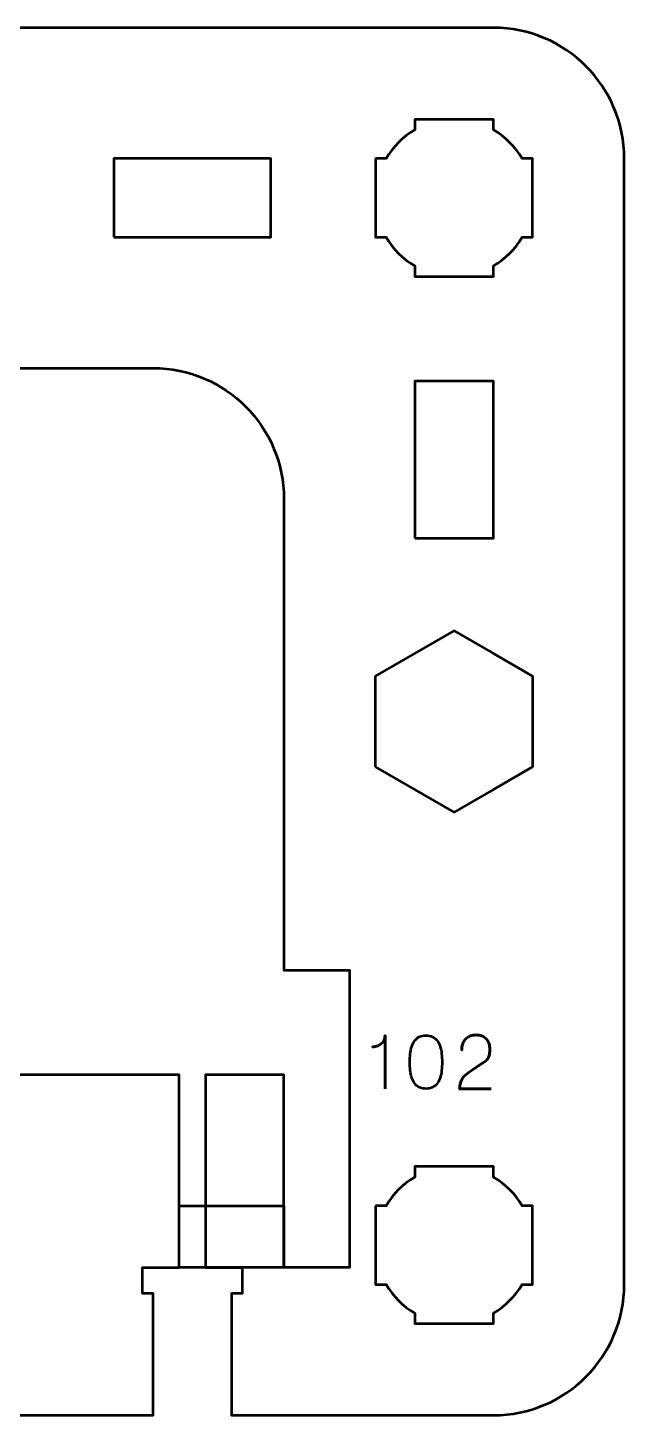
# Model space of a CAD drawing. Header units: centimetres. Extents: x -13.15 to -7.85, y -17.5 to -12.2.
# Drawn here: x -10.13 to -7.85, y -17.5 to -12.2 of the extents above; entities that cross this region are included whole.
import ezdxf

# ---------------------------------------------------------------- set-up
doc = ezdxf.new("R2010")
doc.units = ezdxf.units.CM
doc.header["$MEASUREMENT"] = 0
doc.layers.add('Layer 1', color=7, linetype='Continuous')

msp = doc.modelspace()

# ---------------------------------------------------------------- linework, layer by layer
at = {"layer": 'Layer 1', "lineweight": 53}
msp.add_lwpolyline([(-8.65, -14.15), (-8.35, -14.15), (-8.35, -13.55), (-8.65, -13.55), (-8.65, -14.15)], close=True, dxfattribs=at)
for points, knots in [([(-13.15, -17), (-13.15, -17), (-13.15, -12.7), (-13.15, -12.7), (-13.15, -12.7), (-13.15, -12.42391), (-12.92609, -12.2), (-12.65, -12.2), (-12.65, -12.2), (-12.65, -12.2), (-8.35, -12.2), (-8.35, -12.2), (-8.35, -12.2), (-8.07391, -12.2), (-7.85, -12.42391), (-7.85, -12.7), (-7.85, -12.7), (-7.85, -12.7), (-7.85, -17), (-7.85, -17), (-7.85, -17), (-7.85, -17.27609), (-8.07391, -17.5), (-8.35, -17.5), (-8.35, -17.5), (-8.35, -17.5), (-9.35, -17.5), (-9.35, -17.5), (-9.35, -17.5), (-9.35, -17.5), (-9.35, -17.035), (-9.35, -17.035), (-9.35, -17.035), (-9.35, -17.035), (-9.31, -17.035), (-9.31, -17.035), (-9.31, -17.035), (-9.31, -17.035), (-9.31, -16.935), (-9.31, -16.935), (-9.31, -16.935), (-9.31, -16.935), (-9.45, -16.935), (-9.45, -16.935), (-9.45, -16.935), (-9.45, -16.935), (-9.45, -16.2), (-9.45, -16.2), (-9.45, -16.2), (-9.45, -16.2), (-9.15, -16.2), (-9.15, -16.2), (-9.15, -16.2), (-9.15, -16.2), (-9.15, -16.935), (-9.15, -16.935), (-9.15, -16.935), (-9.15, -16.935), (-8.9, -16.935), (-8.9, -16.935), (-8.9, -16.935), (-8.9, -16.935), (-8.9, -15.8), (-8.9, -15.8), (-8.9, -15.8), (-8.9, -15.8), (-9.15, -15.8), (-9.15, -15.8), (-9.15, -15.8), (-9.15, -15.8), (-9.15, -14), (-9.15, -14), (-9.15, -14), (-9.15, -13.72391), (-9.37391, -13.5), (-9.65, -13.5), (-9.65, -13.5), (-9.65, -13.5), (-11.35, -13.5), (-11.35, -13.5), (-11.35, -13.5), (-11.62609, -13.5), (-11.85, -13.72391), (-11.85, -14), (-11.85, -14), (-11.85, -14), (-11.85, -15.7), (-11.85, -15.7), (-11.85, -15.7), (-11.85, -15.97609), (-11.62609, -16.2), (-11.35, -16.2), (-11.35, -16.2), (-11.35, -16.2), (-9.65, -16.2), (-9.65, -16.2), (-9.65, -16.2), (-9.65, -16.2), (-9.55, -16.2), (-9.55, -16.2), (-9.55, -16.2), (-9.55, -16.2), (-9.55, -16.935), (-9.55, -16.935), (-9.55, -16.935), (-9.55, -16.935), (-9.69, -16.935), (-9.69, -16.935), (-9.69, -16.935), (-9.69, -16.935), (-9.69, -17.035), (-9.69, -17.035), (-9.69, -17.035), (-9.69, -17.035), (-9.65, -17.035), (-9.65, -17.035), (-9.65, -17.035), (-9.65, -17.035), (-9.65, -17.5), (-9.65, -17.5), (-9.65, -17.5), (-9.65, -17.5), (-12.65, -17.5), (-12.65, -17.5), (-12.65, -17.5), (-12.92609, -17.5), (-13.15, -17.27609), (-13.15, -17)], [0, 0, 0, 0, 0.03125, 0.03125, 0.03125, 0.03125, 0.0625, 0.0625, 0.0625, 0.0625, 0.09375, 0.09375, 0.09375, 0.09375, 0.125, 0.125, 0.125, 0.125, 0.15625, 0.15625, 0.15625, 0.15625, 0.1875, 0.1875, 0.1875, 0.1875, 0.21875, 0.21875, 0.21875, 0.21875, 0.25, 0.25, 0.25, 0.25, 0.28125, 0.28125, 0.28125, 0.28125, 0.3125, 0.3125, 0.3125, 0.3125, 0.34375, 0.34375, 0.34375, 0.34375, 0.375, 0.375, 0.375, 0.375, 0.40625, 0.40625, 0.40625, 0.40625, 0.4375, 0.4375, 0.4375, 0.4375, 0.46875, 0.46875, 0.46875, 0.46875, 0.5, 0.5, 0.5, 0.5, 0.53125, 0.53125, 0.53125, 0.53125, 0.5625, 0.5625, 0.5625, 0.5625, 0.59375, 0.59375, 0.59375, 0.59375, 0.625, 0.625, 0.625, 0.625, 0.65625, 0.65625, 0.65625, 0.65625, 0.6875, 0.6875, 0.6875, 0.6875, 0.71875, 0.71875, 0.71875, 0.71875, 0.75, 0.75, 0.75, 0.75, 0.78125, 0.78125, 0.78125, 0.78125, 0.8125, 0.8125, 0.8125, 0.8125, 0.84375, 0.84375, 0.84375, 0.84375, 0.875, 0.875, 0.875, 0.875, 0.90625, 0.90625, 0.90625, 0.90625, 0.9375, 0.9375, 0.9375, 0.9375, 0.96875, 0.96875, 0.96875, 0.96875, 1, 1, 1, 1]), ([(-8.8, -12.7), (-8.8, -12.7), (-8.75985, -12.7), (-8.75985, -12.7), (-8.75985, -12.7), (-8.7335, -12.65447), (-8.69553, -12.6165), (-8.65, -12.59015), (-8.65, -12.59015), (-8.65, -12.59015), (-8.65, -12.55), (-8.65, -12.55), (-8.65, -12.55), (-8.65, -12.55), (-8.5, -12.55), (-8.5, -12.55), (-8.5, -12.55), (-8.5, -12.55), (-8.35, -12.55), (-8.35, -12.55), (-8.35, -12.55), (-8.35, -12.55), (-8.35, -12.59015), (-8.35, -12.59015), (-8.35, -12.59015), (-8.30447, -12.6165), (-8.2665, -12.65447), (-8.24015, -12.7), (-8.24015, -12.7), (-8.24015, -12.7), (-8.2, -12.7), (-8.2, -12.7), (-8.2, -12.7), (-8.2, -12.7), (-8.2, -12.85), (-8.2, -12.85), (-8.2, -12.85), (-8.2, -12.85), (-8.2, -13), (-8.2, -13), (-8.2, -13), (-8.2, -13), (-8.24015, -13), (-8.24015, -13), (-8.24015, -13), (-8.2665, -13.04553), (-8.30447, -13.0835), (-8.35, -13.10985), (-8.35, -13.10985), (-8.35, -13.10985), (-8.35, -13.15), (-8.35, -13.15), (-8.35, -13.15), (-8.35, -13.15), (-8.5, -13.15), (-8.5, -13.15), (-8.5, -13.15), (-8.5, -13.15), (-8.65, -13.15), (-8.65, -13.15), (-8.65, -13.15), (-8.65, -13.15), (-8.65, -13.10985), (-8.65, -13.10985), (-8.65, -13.10985), (-8.69553, -13.0835), (-8.7335, -13.04553), (-8.75985, -13), (-8.75985, -13), (-8.75985, -13), (-8.8, -13), (-8.8, -13), (-8.8, -13), (-8.8, -13), (-8.8, -12.85), (-8.8, -12.85), (-8.8, -12.85), (-8.8, -12.85), (-8.8, -12.7), (-8.8, -12.7)], [0, 0, 0, 0, 0.05, 0.05, 0.05, 0.05, 0.1, 0.1, 0.1, 0.1, 0.15, 0.15, 0.15, 0.15, 0.2, 0.2, 0.2, 0.2, 0.25, 0.25, 0.25, 0.25, 0.3, 0.3, 0.3, 0.3, 0.35, 0.35, 0.35, 0.35, 0.4, 0.4, 0.4, 0.4, 0.45, 0.45, 0.45, 0.45, 0.5, 0.5, 0.5, 0.5, 0.55, 0.55, 0.55, 0.55, 0.6, 0.6, 0.6, 0.6, 0.65, 0.65, 0.65, 0.65, 0.7, 0.7, 0.7, 0.7, 0.75, 0.75, 0.75, 0.75, 0.8, 0.8, 0.8, 0.8, 0.85, 0.85, 0.85, 0.85, 0.9, 0.9, 0.9, 0.9, 0.95, 0.95, 0.95, 0.95, 1, 1, 1, 1]), ([(-9.8, -13), (-9.8, -13), (-9.8, -12.7), (-9.8, -12.7), (-9.8, -12.7), (-9.8, -12.7), (-9.2, -12.7), (-9.2, -12.7), (-9.2, -12.7), (-9.2, -12.7), (-9.2, -13), (-9.2, -13), (-9.2, -13), (-9.2, -13), (-9.8, -13), (-9.8, -13)], [0, 0, 0, 0, 0.25, 0.25, 0.25, 0.25, 0.5, 0.5, 0.5, 0.5, 0.75, 0.75, 0.75, 0.75, 1, 1, 1, 1]), ([(-8.79962, -15.02343), (-8.79962, -15.02343), (-8.65, -15.10981), (-8.65, -15.10981), (-8.65, -15.10981), (-8.65, -15.10981), (-8.5, -15.19641), (-8.5, -15.19641), (-8.5, -15.19641), (-8.5, -15.19641), (-8.35, -15.10981), (-8.35, -15.10981), (-8.35, -15.10981), (-8.35, -15.10981), (-8.2, -15.02321), (-8.2, -15.02321), (-8.2, -15.02321), (-8.2, -15.02321), (-8.2, -14.85), (-8.2, -14.85), (-8.2, -14.85), (-8.2, -14.85), (-8.2, -14.67679), (-8.2, -14.67679), (-8.2, -14.67679), (-8.2, -14.67679), (-8.35, -14.59019), (-8.35, -14.59019), (-8.35, -14.59019), (-8.35, -14.59019), (-8.5, -14.50359), (-8.5, -14.50359), (-8.5, -14.50359), (-8.5, -14.50359), (-8.65, -14.59019), (-8.65, -14.59019), (-8.65, -14.59019), (-8.65, -14.59019), (-8.8, -14.67679), (-8.8, -14.67679), (-8.8, -14.67679), (-8.8, -14.67679), (-8.79962, -15.02343), (-8.79962, -15.02343)], [0, 0, 0, 0, 0.0909091, 0.0909091, 0.0909091, 0.0909091, 0.1818182, 0.1818182, 0.1818182, 0.1818182, 0.2727273, 0.2727273, 0.2727273, 0.2727273, 0.3636364, 0.3636364, 0.3636364, 0.3636364, 0.4545455, 0.4545455, 0.4545455, 0.4545455, 0.5454545, 0.5454545, 0.5454545, 0.5454545, 0.6363636, 0.6363636, 0.6363636, 0.6363636, 0.7272727, 0.7272727, 0.7272727, 0.7272727, 0.8181818, 0.8181818, 0.8181818, 0.8181818, 0.9090909, 0.9090909, 0.9090909, 0.9090909, 1, 1, 1, 1]), ([(-8.8, -16.7), (-8.8, -16.7), (-8.75985, -16.7), (-8.75985, -16.7), (-8.75985, -16.7), (-8.7335, -16.65447), (-8.69553, -16.6165), (-8.65, -16.59015), (-8.65, -16.59015), (-8.65, -16.59015), (-8.65, -16.55), (-8.65, -16.55), (-8.65, -16.55), (-8.65, -16.55), (-8.5, -16.55), (-8.5, -16.55), (-8.5, -16.55), (-8.5, -16.55), (-8.35, -16.55), (-8.35, -16.55), (-8.35, -16.55), (-8.35, -16.55), (-8.35, -16.59015), (-8.35, -16.59015), (-8.35, -16.59015), (-8.30447, -16.6165), (-8.2665, -16.65447), (-8.24015, -16.7), (-8.24015, -16.7), (-8.24015, -16.7), (-8.2, -16.7), (-8.2, -16.7), (-8.2, -16.7), (-8.2, -16.7), (-8.2, -16.85), (-8.2, -16.85), (-8.2, -16.85), (-8.2, -16.85), (-8.2, -17), (-8.2, -17), (-8.2, -17), (-8.2, -17), (-8.24015, -17), (-8.24015, -17), (-8.24015, -17), (-8.2665, -17.04553), (-8.30447, -17.0835), (-8.35, -17.10985), (-8.35, -17.10985), (-8.35, -17.10985), (-8.35, -17.15), (-8.35, -17.15), (-8.35, -17.15), (-8.35, -17.15), (-8.5, -17.15), (-8.5, -17.15), (-8.5, -17.15), (-8.5, -17.15), (-8.65, -17.15), (-8.65, -17.15), (-8.65, -17.15), (-8.65, -17.15), (-8.65, -17.10985), (-8.65, -17.10985), (-8.65, -17.10985), (-8.69553, -17.0835), (-8.7335, -17.04553), (-8.75985, -17), (-8.75985, -17), (-8.75985, -17), (-8.8, -17), (-8.8, -17), (-8.8, -17), (-8.8, -17), (-8.8, -16.85), (-8.8, -16.85), (-8.8, -16.85), (-8.8, -16.85), (-8.8, -16.7), (-8.8, -16.7)], [0, 0, 0, 0, 0.05, 0.05, 0.05, 0.05, 0.1, 0.1, 0.1, 0.1, 0.15, 0.15, 0.15, 0.15, 0.2, 0.2, 0.2, 0.2, 0.25, 0.25, 0.25, 0.25, 0.3, 0.3, 0.3, 0.3, 0.35, 0.35, 0.35, 0.35, 0.4, 0.4, 0.4, 0.4, 0.45, 0.45, 0.45, 0.45, 0.5, 0.5, 0.5, 0.5, 0.55, 0.55, 0.55, 0.55, 0.6, 0.6, 0.6, 0.6, 0.65, 0.65, 0.65, 0.65, 0.7, 0.7, 0.7, 0.7, 0.75, 0.75, 0.75, 0.75, 0.8, 0.8, 0.8, 0.8, 0.85, 0.85, 0.85, 0.85, 0.9, 0.9, 0.9, 0.9, 0.95, 0.95, 0.95, 0.95, 1, 1, 1, 1])]:
    msp.add_open_spline(points, degree=3, knots=knots, dxfattribs=at)
at = {"layer": 'Layer 1', "color": 5, "lineweight": 53}
for points, knots in [([(-8.76368, -16.25259), (-8.76368, -16.25259), (-8.76368, -16.04911), (-8.76368, -16.04911), (-8.76368, -16.04911), (-8.76373, -16.05602), (-8.76495, -16.06195), (-8.7673, -16.06689), (-8.7673, -16.06689), (-8.76961, -16.07188), (-8.77267, -16.07597), (-8.77643, -16.07926), (-8.77643, -16.07926), (-8.78019, -16.08255), (-8.78424, -16.08519), (-8.78857, -16.08716), (-8.78857, -16.08716), (-8.79289, -16.08909), (-8.79708, -16.09055), (-8.80112, -16.09144), (-8.80112, -16.09144), (-8.80522, -16.09238), (-8.8087, -16.09295), (-8.81166, -16.09314), (-8.81166, -16.09314), (-8.8087, -16.09295), (-8.80522, -16.09238), (-8.80112, -16.09144), (-8.80112, -16.09144), (-8.79708, -16.09055), (-8.79289, -16.08909), (-8.78857, -16.08716), (-8.78857, -16.08716), (-8.78424, -16.08519), (-8.78019, -16.08255), (-8.77643, -16.07926), (-8.77643, -16.07926), (-8.77267, -16.07597), (-8.76961, -16.07188), (-8.7673, -16.06689), (-8.7673, -16.06689), (-8.76495, -16.06195), (-8.76373, -16.05602), (-8.76368, -16.04911), (-8.76368, -16.04911), (-8.76368, -16.04911), (-8.76368, -16.25259), (-8.76368, -16.25259)], [0, 0, 0, 0, 0.0833333, 0.0833333, 0.0833333, 0.0833333, 0.1666667, 0.1666667, 0.1666667, 0.1666667, 0.25, 0.25, 0.25, 0.25, 0.3333333, 0.3333333, 0.3333333, 0.3333333, 0.4166667, 0.4166667, 0.4166667, 0.4166667, 0.5, 0.5, 0.5, 0.5, 0.5833333, 0.5833333, 0.5833333, 0.5833333, 0.6666667, 0.6666667, 0.6666667, 0.6666667, 0.75, 0.75, 0.75, 0.75, 0.8333333, 0.8333333, 0.8333333, 0.8333333, 0.9166667, 0.9166667, 0.9166667, 0.9166667, 1, 1, 1, 1]), ([(-8.60734, -16.25259), (-8.59746, -16.25254), (-8.58894, -16.2508), (-8.58184, -16.24742), (-8.58184, -16.24742), (-8.57479, -16.24403), (-8.56891, -16.23918), (-8.5642, -16.23302), (-8.5642, -16.23302), (-8.55955, -16.22681), (-8.55588, -16.21948), (-8.55315, -16.21101), (-8.55315, -16.21101), (-8.55047, -16.20254), (-8.54854, -16.19328), (-8.54746, -16.18312), (-8.54746, -16.18312), (-8.54633, -16.17296), (-8.54577, -16.16228), (-8.54581, -16.15099), (-8.54581, -16.15099), (-8.54577, -16.13975), (-8.54633, -16.12907), (-8.54746, -16.11896), (-8.54746, -16.11896), (-8.54854, -16.10885), (-8.55047, -16.09953), (-8.55315, -16.09107), (-8.55315, -16.09107), (-8.55588, -16.08265), (-8.55955, -16.07531), (-8.5642, -16.06905), (-8.5642, -16.06905), (-8.56891, -16.06284), (-8.57479, -16.058), (-8.58184, -16.05461), (-8.58184, -16.05461), (-8.58894, -16.05118), (-8.59746, -16.04944), (-8.60734, -16.04939), (-8.60734, -16.04939), (-8.61721, -16.04944), (-8.62573, -16.05118), (-8.63283, -16.05461), (-8.63283, -16.05461), (-8.63989, -16.058), (-8.64577, -16.06284), (-8.65047, -16.06905), (-8.65047, -16.06905), (-8.65513, -16.07531), (-8.65879, -16.08265), (-8.66152, -16.09107), (-8.66152, -16.09107), (-8.6642, -16.09953), (-8.66613, -16.10885), (-8.66721, -16.11896), (-8.66721, -16.11896), (-8.66834, -16.12907), (-8.66891, -16.13975), (-8.66886, -16.15099), (-8.66886, -16.15099), (-8.66891, -16.16228), (-8.66834, -16.17296), (-8.66721, -16.18312), (-8.66721, -16.18312), (-8.66613, -16.19328), (-8.6642, -16.20254), (-8.66152, -16.21101), (-8.66152, -16.21101), (-8.65879, -16.21948), (-8.65513, -16.22681), (-8.65047, -16.23302), (-8.65047, -16.23302), (-8.64577, -16.23918), (-8.63989, -16.24403), (-8.63283, -16.24742), (-8.63283, -16.24742), (-8.62573, -16.2508), (-8.61721, -16.25254), (-8.60734, -16.25259)], [0, 0, 0, 0, 0.05, 0.05, 0.05, 0.05, 0.1, 0.1, 0.1, 0.1, 0.15, 0.15, 0.15, 0.15, 0.2, 0.2, 0.2, 0.2, 0.25, 0.25, 0.25, 0.25, 0.3, 0.3, 0.3, 0.3, 0.35, 0.35, 0.35, 0.35, 0.4, 0.4, 0.4, 0.4, 0.45, 0.45, 0.45, 0.45, 0.5, 0.5, 0.5, 0.5, 0.55, 0.55, 0.55, 0.55, 0.6, 0.6, 0.6, 0.6, 0.65, 0.65, 0.65, 0.65, 0.7, 0.7, 0.7, 0.7, 0.75, 0.75, 0.75, 0.75, 0.8, 0.8, 0.8, 0.8, 0.85, 0.85, 0.85, 0.85, 0.9, 0.9, 0.9, 0.9, 0.95, 0.95, 0.95, 0.95, 1, 1, 1, 1]), ([(-8.60734, -16.25259), (-8.59746, -16.25254), (-8.58894, -16.2508), (-8.58184, -16.24742), (-8.58184, -16.24742), (-8.57479, -16.24403), (-8.56891, -16.23918), (-8.5642, -16.23302), (-8.5642, -16.23302), (-8.55955, -16.22681), (-8.55588, -16.21948), (-8.55315, -16.21101), (-8.55315, -16.21101), (-8.55047, -16.20254), (-8.54854, -16.19328), (-8.54746, -16.18312), (-8.54746, -16.18312), (-8.54633, -16.17296), (-8.54577, -16.16228), (-8.54581, -16.15099), (-8.54581, -16.15099), (-8.54577, -16.13975), (-8.54633, -16.12907), (-8.54746, -16.11896), (-8.54746, -16.11896), (-8.54854, -16.10885), (-8.55047, -16.09953), (-8.55315, -16.09107), (-8.55315, -16.09107), (-8.55588, -16.08265), (-8.55955, -16.07531), (-8.5642, -16.06905), (-8.5642, -16.06905), (-8.56891, -16.06284), (-8.57479, -16.058), (-8.58184, -16.05461), (-8.58184, -16.05461), (-8.58894, -16.05118), (-8.59746, -16.04944), (-8.60734, -16.04939), (-8.60734, -16.04939), (-8.61721, -16.04944), (-8.62573, -16.05118), (-8.63283, -16.05461), (-8.63283, -16.05461), (-8.63989, -16.058), (-8.64577, -16.06284), (-8.65047, -16.06905), (-8.65047, -16.06905), (-8.65513, -16.07531), (-8.65879, -16.08265), (-8.66152, -16.09107), (-8.66152, -16.09107), (-8.6642, -16.09953), (-8.66613, -16.10885), (-8.66721, -16.11896), (-8.66721, -16.11896), (-8.66834, -16.12907), (-8.66891, -16.13975), (-8.66886, -16.15099), (-8.66886, -16.15099), (-8.66891, -16.16228), (-8.66834, -16.17296), (-8.66721, -16.18312), (-8.66721, -16.18312), (-8.66613, -16.19328), (-8.6642, -16.20254), (-8.66152, -16.21101), (-8.66152, -16.21101), (-8.65879, -16.21948), (-8.65513, -16.22681), (-8.65047, -16.23302), (-8.65047, -16.23302), (-8.64577, -16.23918), (-8.63989, -16.24403), (-8.63283, -16.24742), (-8.63283, -16.24742), (-8.62573, -16.2508), (-8.61721, -16.25254), (-8.60734, -16.25259)], [0, 0, 0, 0, 0.05, 0.05, 0.05, 0.05, 0.1, 0.1, 0.1, 0.1, 0.15, 0.15, 0.15, 0.15, 0.2, 0.2, 0.2, 0.2, 0.25, 0.25, 0.25, 0.25, 0.3, 0.3, 0.3, 0.3, 0.35, 0.35, 0.35, 0.35, 0.4, 0.4, 0.4, 0.4, 0.45, 0.45, 0.45, 0.45, 0.5, 0.5, 0.5, 0.5, 0.55, 0.55, 0.55, 0.55, 0.6, 0.6, 0.6, 0.6, 0.65, 0.65, 0.65, 0.65, 0.7, 0.7, 0.7, 0.7, 0.75, 0.75, 0.75, 0.75, 0.8, 0.8, 0.8, 0.8, 0.85, 0.85, 0.85, 0.85, 0.9, 0.9, 0.9, 0.9, 0.95, 0.95, 0.95, 0.95, 1, 1, 1, 1]), ([(-8.35786, -16.25259), (-8.35786, -16.25259), (-8.47893, -16.25259), (-8.47893, -16.25259), (-8.47893, -16.25259), (-8.4787, -16.24441), (-8.47766, -16.23716), (-8.47592, -16.23095), (-8.47592, -16.23095), (-8.47413, -16.22474), (-8.47173, -16.21929), (-8.46877, -16.21458), (-8.46877, -16.21458), (-8.46576, -16.20988), (-8.46233, -16.20569), (-8.45842, -16.20203), (-8.45842, -16.20203), (-8.45452, -16.19831), (-8.45033, -16.19492), (-8.44582, -16.19172), (-8.44582, -16.19172), (-8.4413, -16.18857), (-8.43664, -16.18542), (-8.4318, -16.18232), (-8.4318, -16.18232), (-8.4318, -16.18232), (-8.38354, -16.15014), (-8.38354, -16.15014), (-8.38354, -16.15014), (-8.3786, -16.14666), (-8.37474, -16.14285), (-8.37202, -16.13876), (-8.37202, -16.13876), (-8.36924, -16.13467), (-8.36731, -16.13034), (-8.36614, -16.12578), (-8.36614, -16.12578), (-8.36501, -16.12126), (-8.3643, -16.11661), (-8.36407, -16.1119), (-8.36407, -16.1119), (-8.36383, -16.10715), (-8.36374, -16.1024), (-8.36378, -16.09765), (-8.36378, -16.09765), (-8.36378, -16.09375), (-8.3643, -16.08956), (-8.36534, -16.08505), (-8.36534, -16.08505), (-8.36642, -16.08058), (-8.36811, -16.07611), (-8.37051, -16.07169), (-8.37051, -16.07169), (-8.37291, -16.06727), (-8.37611, -16.06322), (-8.38011, -16.05955), (-8.38011, -16.05955), (-8.3841, -16.05593), (-8.38904, -16.05301), (-8.39492, -16.0508), (-8.39492, -16.0508), (-8.4008, -16.04859), (-8.40772, -16.04746), (-8.41571, -16.04742), (-8.41571, -16.04742), (-8.42376, -16.04746), (-8.43086, -16.04859), (-8.43697, -16.05076), (-8.43697, -16.05076), (-8.44309, -16.05292), (-8.44831, -16.05593), (-8.45264, -16.05974), (-8.45264, -16.05974), (-8.45696, -16.06355), (-8.46044, -16.06797), (-8.46317, -16.07291), (-8.46317, -16.07291), (-8.4659, -16.07785), (-8.46788, -16.08312), (-8.46915, -16.08867), (-8.46915, -16.08867), (-8.47042, -16.09422), (-8.47103, -16.09986), (-8.47103, -16.10555), (-8.47103, -16.10555), (-8.47103, -16.09986), (-8.47042, -16.09422), (-8.46915, -16.08867), (-8.46915, -16.08867), (-8.46788, -16.08312), (-8.4659, -16.07785), (-8.46317, -16.07291), (-8.46317, -16.07291), (-8.46044, -16.06797), (-8.45696, -16.06355), (-8.45264, -16.05974), (-8.45264, -16.05974), (-8.44831, -16.05593), (-8.44309, -16.05292), (-8.43697, -16.05076), (-8.43697, -16.05076), (-8.43086, -16.04859), (-8.42376, -16.04746), (-8.41571, -16.04742), (-8.41571, -16.04742), (-8.40772, -16.04746), (-8.4008, -16.04859), (-8.39492, -16.0508), (-8.39492, -16.0508), (-8.38904, -16.05301), (-8.3841, -16.05593), (-8.38011, -16.05955), (-8.38011, -16.05955), (-8.37611, -16.06322), (-8.37291, -16.06727), (-8.37051, -16.07169), (-8.37051, -16.07169), (-8.36811, -16.07611), (-8.36642, -16.08058), (-8.36534, -16.08505), (-8.36534, -16.08505), (-8.3643, -16.08956), (-8.36378, -16.09375), (-8.36378, -16.09765), (-8.36378, -16.09765), (-8.36374, -16.1024), (-8.36383, -16.10715), (-8.36407, -16.1119), (-8.36407, -16.1119), (-8.3643, -16.11661), (-8.36501, -16.12126), (-8.36614, -16.12578), (-8.36614, -16.12578), (-8.36731, -16.13034), (-8.36924, -16.13467), (-8.37202, -16.13876), (-8.37202, -16.13876), (-8.37474, -16.14285), (-8.3786, -16.14666), (-8.38354, -16.15014), (-8.38354, -16.15014), (-8.38354, -16.15014), (-8.4318, -16.18232), (-8.4318, -16.18232), (-8.4318, -16.18232), (-8.43664, -16.18542), (-8.4413, -16.18857), (-8.44582, -16.19172), (-8.44582, -16.19172), (-8.45033, -16.19492), (-8.45452, -16.19831), (-8.45842, -16.20203), (-8.45842, -16.20203), (-8.46233, -16.20569), (-8.46576, -16.20988), (-8.46877, -16.21458), (-8.46877, -16.21458), (-8.47173, -16.21929), (-8.47413, -16.22474), (-8.47592, -16.23095), (-8.47592, -16.23095), (-8.47766, -16.23716), (-8.4787, -16.24441), (-8.47893, -16.25259), (-8.47893, -16.25259), (-8.47893, -16.25259), (-8.35786, -16.25259), (-8.35786, -16.25259)], [0, 0, 0, 0, 0.0238095, 0.0238095, 0.0238095, 0.0238095, 0.047619, 0.047619, 0.047619, 0.047619, 0.0714286, 0.0714286, 0.0714286, 0.0714286, 0.0952381, 0.0952381, 0.0952381, 0.0952381, 0.1190476, 0.1190476, 0.1190476, 0.1190476, 0.1428571, 0.1428571, 0.1428571, 0.1428571, 0.1666667, 0.1666667, 0.1666667, 0.1666667, 0.1904762, 0.1904762, 0.1904762, 0.1904762, 0.2142857, 0.2142857, 0.2142857, 0.2142857, 0.2380952, 0.2380952, 0.2380952, 0.2380952, 0.2619048, 0.2619048, 0.2619048, 0.2619048, 0.2857143, 0.2857143, 0.2857143, 0.2857143, 0.3095238, 0.3095238, 0.3095238, 0.3095238, 0.3333333, 0.3333333, 0.3333333, 0.3333333, 0.3571429, 0.3571429, 0.3571429, 0.3571429, 0.3809524, 0.3809524, 0.3809524, 0.3809524, 0.4047619, 0.4047619, 0.4047619, 0.4047619, 0.4285714, 0.4285714, 0.4285714, 0.4285714, 0.452381, 0.452381, 0.452381, 0.452381, 0.4761905, 0.4761905, 0.4761905, 0.4761905, 0.5, 0.5, 0.5, 0.5, 0.5238095, 0.5238095, 0.5238095, 0.5238095, 0.547619, 0.547619, 0.547619, 0.547619, 0.5714286, 0.5714286, 0.5714286, 0.5714286, 0.5952381, 0.5952381, 0.5952381, 0.5952381, 0.6190476, 0.6190476, 0.6190476, 0.6190476, 0.6428571, 0.6428571, 0.6428571, 0.6428571, 0.6666667, 0.6666667, 0.6666667, 0.6666667, 0.6904762, 0.6904762, 0.6904762, 0.6904762, 0.7142857, 0.7142857, 0.7142857, 0.7142857, 0.7380952, 0.7380952, 0.7380952, 0.7380952, 0.7619048, 0.7619048, 0.7619048, 0.7619048, 0.7857143, 0.7857143, 0.7857143, 0.7857143, 0.8095238, 0.8095238, 0.8095238, 0.8095238, 0.8333333, 0.8333333, 0.8333333, 0.8333333, 0.8571429, 0.8571429, 0.8571429, 0.8571429, 0.8809524, 0.8809524, 0.8809524, 0.8809524, 0.9047619, 0.9047619, 0.9047619, 0.9047619, 0.9285714, 0.9285714, 0.9285714, 0.9285714, 0.952381, 0.952381, 0.952381, 0.952381, 0.9761905, 0.9761905, 0.9761905, 0.9761905, 1, 1, 1, 1])]:
    msp.add_open_spline(points, degree=3, knots=knots, dxfattribs=at)
at = {"layer": 'Layer 1', "color": 202, "lineweight": 53}
msp.add_open_spline([(-9.15, -16.7), (-9.15, -16.7), (-9.55, -16.7), (-9.55, -16.7), (-9.55, -16.7), (-9.55, -16.7), (-9.55, -16.935), (-9.55, -16.935), (-9.55, -16.935), (-9.55, -16.935), (-9.15, -16.935), (-9.15, -16.935), (-9.15, -16.935), (-9.15, -16.935), (-9.15, -16.7), (-9.15, -16.7)], degree=3, knots=[0, 0, 0, 0, 0.25, 0.25, 0.25, 0.25, 0.5, 0.5, 0.5, 0.5, 0.75, 0.75, 0.75, 0.75, 1, 1, 1, 1], dxfattribs=at)

doc.saveas('drawing.dxf')
